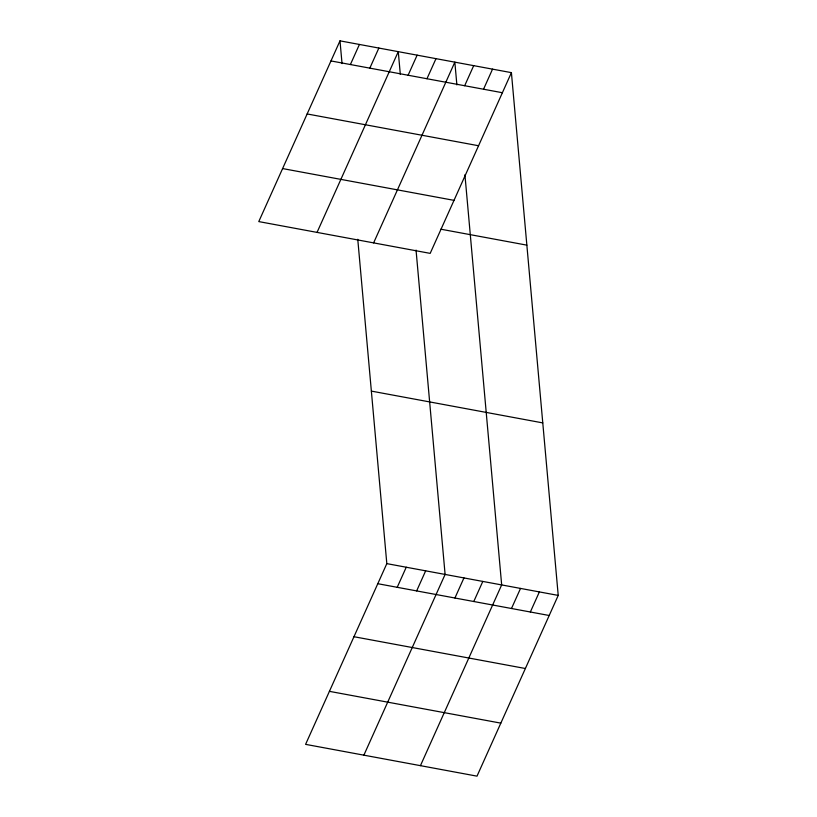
<?xml version="1.0" encoding="UTF-8"?>
<svg xmlns="http://www.w3.org/2000/svg" width="817" height="817" viewBox="0 0 817 817"><rect width="100%" height="100%" fill="white"/><g stroke="black" fill="none" stroke-linecap="round" stroke-linejoin="round"><path stroke-width="1.23" d="M339.995 40.85L258.775 221.591L430.181 253.372L511.411 72.642L339.995 40.85L342.037 63.614M350.401 64.533L359.419 44.455M369.825 68.138L378.853 48.06M317.047 232.396L398.277 51.655L400.32 74.418M408.102 75.235L417.13 55.158M426.964 78.738L435.992 58.65M373.614 242.884L454.844 62.153L456.877 84.907M464.669 85.724L473.697 65.646M483.531 89.227L492.549 69.139M357.764 239.289L386.819 563.628L305.589 744.358L477.005 776.15L558.225 595.409L511.411 72.642M397.215 587.311L406.243 567.223M416.65 590.916L425.667 570.828M363.871 755.174L445.102 574.433L416.047 250.094M454.926 598.013L463.954 577.925M473.778 601.506L482.806 581.428M420.438 765.662L501.669 584.921L464.924 174.767M511.493 608.502L520.521 588.424M530.345 612.004L539.373 591.917M330.967 60.938L502.384 92.719M307.141 113.951L478.558 145.743M282.6 168.568L454.007 200.359M440.833 229.199L526.863 245.151M371.367 391.108L542.784 422.9M386.819 563.628L558.225 595.409M377.791 583.706L549.208 615.497M353.965 636.719L525.382 668.51M329.414 691.345L500.831 723.137"/></g></svg>
